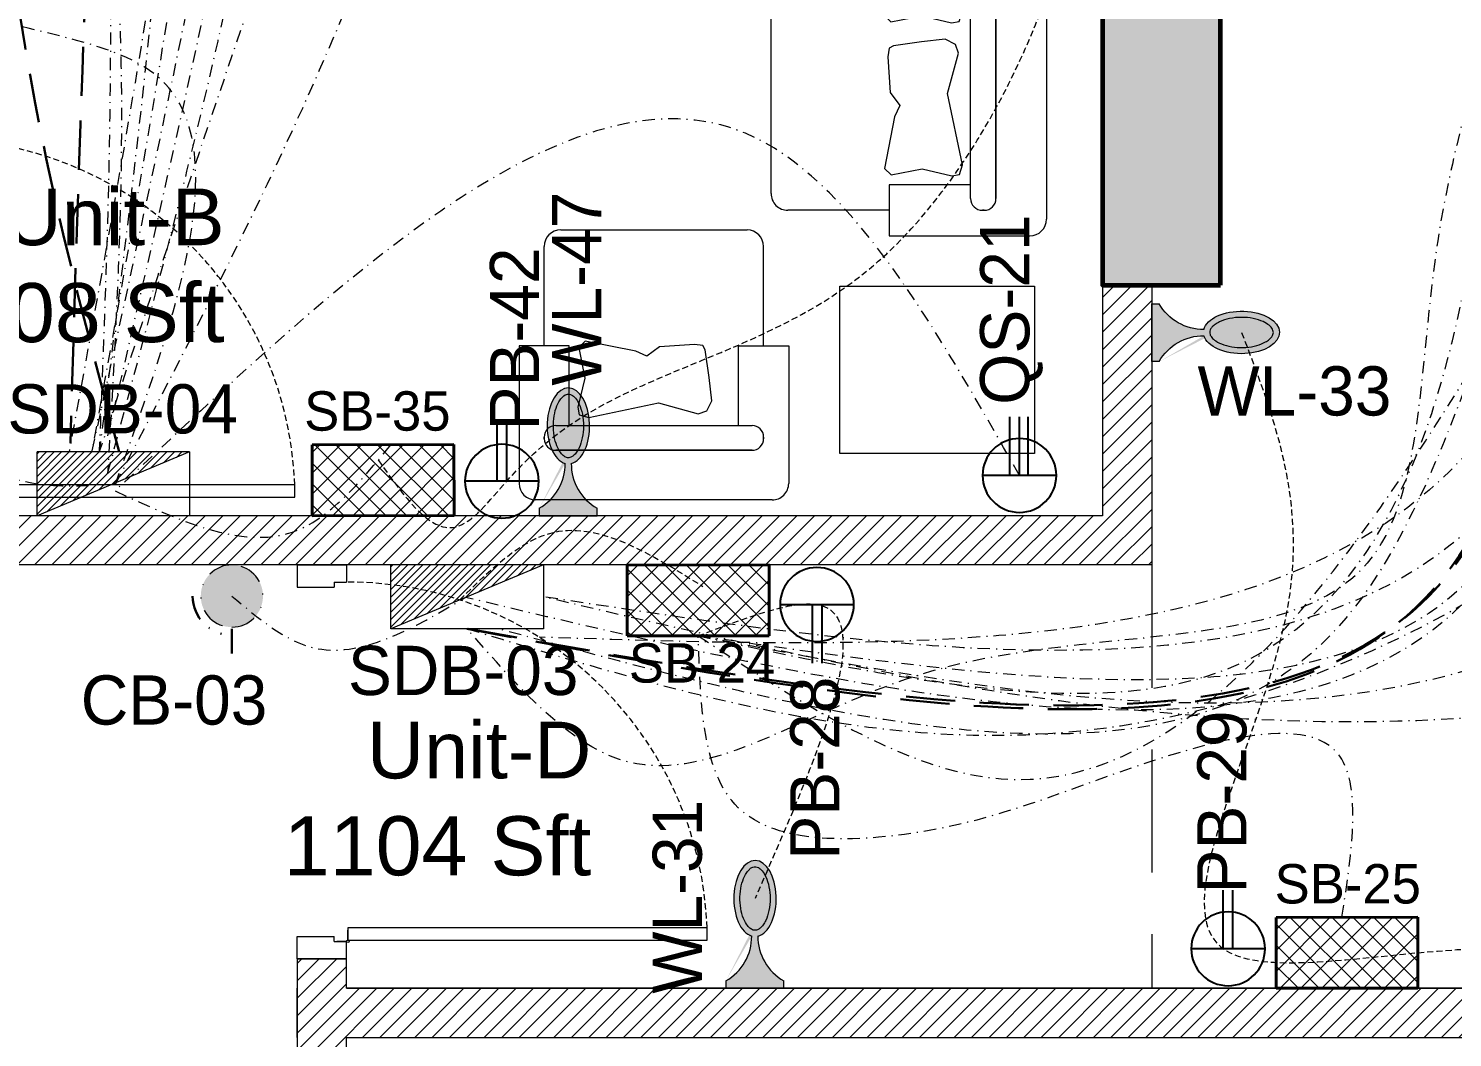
# Model space of a CAD drawing. Header units: inches. Extents: x 109699 to 44449955, y -10987 to 15824140.
# Drawn here: x 196263.5 to 196408.2, y -3763.8 to -3661.4 of the extents above; entities that cross this region are included whole.
import ezdxf

# ---------------------------------------------------------------- set-up
doc = ezdxf.new("R2010")
doc.units = ezdxf.units.IN
doc.header["$LTSCALE"] = 5
doc.header["$MEASUREMENT"] = 0
for name, pattern in [('DASHDOT', [1, 0.5, -0.25, 0, -0.25]), ('DASHED2', [0.375, 0.25, -0.125]), ('DIVIDE', [1.25, 0.5, -0.25, 0, -0.25, 0, -0.25]), ('HIDDEN', [0.375, 0.25, -0.125])]:
    doc.linetypes.add(name, pattern=pattern)
doc.layers.get('0').update_dxf_attribs({"color": 123})
for name, color, linetype, lineweight in [('@NORMAL', 7, 'Continuous', 5), ('AC In', 244, 'DASHED2', 30), ('cloumn', 253, 'Continuous', 60), ('door', 8, 'Continuous', 9), ('E-Con-Point', 5, 'DASHED2', 13), ('E-PB-Socket-5A', 203, 'Continuous', 13), ('E-QS-Socket-15A', 1, 'Continuous', 9), ('E-SB-Switch-Board', 106, 'Continuous', 18), ('E-Sub-Distrubtion board', 3, 'Continuous', 13), ('E-TP', 11, 'DIVIDE', 18), ('E-WL-Wall-Light', 232, 'Continuous', 15), ('fixture', 255, 'Continuous', 0), ('ha', 252, 'Continuous', 5), ('SB', 1, 'DASHDOT', 20), ('STAIR', 8, 'Continuous', 13), ('WALL-1', 8, 'Continuous', 9)]:
    doc.layers.add(name, color=color, linetype=linetype, lineweight=lineweight)
doc.layers.add('FURNITUR', color=7, linetype='Continuous', lineweight=5, true_color=0xe8e8e8)
doc.layers.add('illustr-FURNITURE', color=34, linetype='Continuous')
doc.layers.add('T', color=8, linetype='Continuous')
doc.styles.get("Standard").update_dxf_attribs({"font": 'times.ttf'})
doc.styles.add('TEXT-3', font='arial.ttf')
pattern_1 = [(44.99999999999989, (142732.3835256985, 2531118.532197352), (-0.8838834764831833, 0.8838834764831855), [])]

# ---------------------------------------------------------------- blocks, each defined once
blk = doc.blocks.new('Door-40')
at = {"layer": 'door', "ltscale": 0.5}
for p, q in [((0, 40), (5, 40)), ((0, 40), (0, 37.75)), ((5, 40), (5, 38.24999999999636)), ((0, 37.75), (3.75, 37.75000000000364)), ((3.75, 38.24999999999636), (3.75, 37.75000000000364)), ((3.75, 38.24999999999636), (5, 38.24999999999636)), ((5.135000000002037, 2.913192669428099), (5.145000000004075, 2.913192669428099)), ((5.135000000002037, 1.885000000002037), (5.135000000002037, 2.913192669428099)), ((0, 0), (0, 2.25)), ((0, 2.25), (3.75, 2.249999999996362)), ((3.75, 1.750000000003638), (3.75, 2.249999999996362)), ((3.75, 1.750000000003638), (5, 1.750000000003638)), ((4.010000000002037, 1.760000000002037), (4.010000000002037, 1.75)), ((5.010000000002037, 1.760000000002037), (4.010000000002037, 1.760000000002037)), ((5, 1.750000000003638), (5.010400642058812, 1.750000000007276)), ((5, 0), (5, 1.750000000003638)), ((5.145000000004075, 1.895000000000437), (5.145000000004075, 1.884599357945262)), ((0, 0), (5, 0)), ((0, 0), (5, 0))]:
    blk.add_line(p, q, dxfattribs=at)
blk.add_lwpolyline([(41.625, 3.145000000000437), (5.145000000004075, 3.145000000000437), (5.145000000004075, 1.895000000000437), (41.625, 1.895000000000437)], close=True, dxfattribs=at)
blk.add_circle((5.135000000002037, 1.760000000002037), 0.1249999999999983, dxfattribs=at)
at = {"layer": 'door', "linetype": 'HIDDEN', "ltscale": 0.5}
blk.add_arc((5.156161382139544, 1.755015969829401), 36.49531813451388, 2.182731632980644, 90.24516611661387, dxfattribs=at)
blk = doc.blocks.new('coloumn-01')
at = {"layer": 'ha'}
h = blk.add_hatch(dxfattribs=at)
h.set_pattern_fill('AR-CONC', color=256, scale=0.5)
h.set_pattern_definition([(49.99999999999999, (0, 0), (3.586300913003767, -0.3137606749129755), [0.375, -4.125]), (355, (0, 0), (-0.693756668065, 3.760960668500059), [0.3, -3.3]), (100.45144446, (0.298858405, -0.02614672), (2.89254423363556, 3.447199954843147), [0.3187009599999999, -3.505710559999999]), (46.18420000000001, (0, 1), (5.336206653357862, -0.8275964039653827), [0.5625, -6.1875]), (96.63563549, (0.444683725, 0.931033465), (4.673309728371142, 4.870593003872752), [0.47805171, -5.258568799999999]), (351.1841639899999, (0, 1), (4.673309725273866, 4.870593001349951), [0.45, -4.950000005]), (21, (0.5, 0.75), (2.984535260592308, -2.013094453326694), [0.375, -4.125]), (326.0000000000001, (0.5, 0.75), (1.216576659607909, 3.625750225234265), [0.3, -3.3]), (71.45144474, (0.74871127, 0.58224213), (4.201111883649856, 1.612655764031769), [0.31870095, -3.50571056]), (37.50000000000001, (0, 0), (0.06079927658645334, 1.664469269156557), [0, -3.26, 0, -3.35, 0, -3.3125]), (7.499999999999999, (0, 0), (1.315347687210743, 1.972058559411801), [0, -1.91, 0, -3.185, 0, -1.2625]), (327.5, (-1.115, 0), (2.669112180862045, -0.1127743586718988), [0, -1.25, 0, -3.9, 0, -5.175]), (317.5, (-1.615, 0), (2.915930846711931, 0.5005249116615886), [0, -1.625, 0, -2.59, 0, -3.675])])
h.paths.add_polyline_path([(32128.44739975178, -2546319.049243456), (32092.44739975178, -2546319.049243456), (32092.44739975178, -2546331.049243456), (32128.44739975178, -2546331.049243456)])
h.paths.add_polyline_path([(32128.44739975189, -2546617.132962178), (32098.44739975189, -2546617.132962178), (32098.44739975189, -2546629.132962178), (32128.44739975189, -2546629.132962178)])
h.paths.add_polyline_path([(31978.51966727065, -2546605.132962178), (31966.51966727065, -2546605.132962178), (31966.51966727065, -2546635.132962178), (31978.51966727065, -2546635.132962178)])
h.paths.add_polyline_path([(31821.20333333506, -2546605.132962178), (31809.20333333506, -2546605.132962178), (31809.20333333506, -2546635.132962178), (31821.20333333506, -2546635.132962178)])
h.paths.add_polyline_path([(31689.20328743063, -2546611.133238418), (31677.20328743063, -2546611.133238418), (31677.20328743063, -2546635.133238418), (31689.20328743063, -2546635.133238418)])
h.paths.add_polyline_path([(31417.20347832461, -2546611.132962178), (31405.20347832461, -2546611.132962178), (31405.20347832461, -2546635.132962178), (31417.20347832461, -2546635.132962178)])
h.paths.add_polyline_path([(31435.20347912709, -2546415.348983645), (31405.20347912709, -2546415.348983645), (31405.20347912709, -2546427.348983645), (31435.20347912709, -2546427.348983645)])
h.paths.add_polyline_path([(31633.74647668525, -2546415.348983645), (31603.74647668525, -2546415.348983645), (31603.74647668525, -2546427.348983645), (31633.74647668525, -2546427.348983645)])
h.paths.add_polyline_path([(31821.20245073218, -2546319.049243455), (31809.20245073218, -2546319.049243455), (31809.20245073218, -2546349.049243455), (31821.20245073218, -2546349.049243455)])
h.paths.add_polyline_path([(31996.51966727068, -2546319.049243455), (31966.51966727068, -2546319.049243455), (31966.51966727068, -2546331.049243455), (31996.51966727068, -2546331.049243455)])
h.paths.add_polyline_path([(31581.74648750067, -2546291.049243452), (31541.74648750067, -2546291.049243452), (31541.74648750067, -2546301.049243452), (31581.74648750067, -2546301.049243452)])
h.paths.add_polyline_path([(31485.74647668505, -2546261.049243452), (31475.74647668505, -2546261.049243452), (31475.74647668505, -2546301.049243452), (31485.74647668505, -2546301.049243452)])
h.paths.add_polyline_path([(31581.74648750064, -2546206.049278549), (31521.74648750064, -2546206.049278549), (31521.74648750064, -2546216.049243455), (31581.74648750064, -2546216.049243455)])
h.paths.add_polyline_path([(31435.20347595899, -2546206.049243455), (31405.20347595899, -2546206.049243455), (31405.20347595899, -2546218.049243455), (31435.20347595899, -2546218.049243455)])
h.paths.add_polyline_path([(31435.20347912709, -2546094.049243455), (31405.20347912709, -2546094.049243455), (31405.20347912709, -2546106.049243455), (31435.20347912709, -2546106.049243455)])
h.paths.add_polyline_path([(31583.74647668522, -2546094.049243455), (31547.74647668522, -2546094.049243455), (31547.74647668522, -2546106.049243455), (31583.74647668522, -2546106.049243455)])
h.paths.add_polyline_path([(31775.41359277777, -2546094.049243455), (31763.41359277777, -2546094.049243455), (31763.41359277777, -2546124.049243455), (31775.41359277777, -2546124.049243455)])
h.paths.add_polyline_path([(32059.80123907101, -2546094.049243455), (32047.80123907101, -2546094.049243455), (32047.80123907101, -2546124.049243455), (32059.80123907101, -2546124.049243455)])
h.paths.add_polyline_path([(32058.06771510976, -2545913.633020405), (32028.06771510976, -2545913.633020405), (32028.06771510976, -2545925.633020405), (32058.06771510976, -2545925.633020405)])
h.paths.add_polyline_path([(32048.06771510973, -2545722.712815279), (32036.06771510973, -2545722.712815279), (32036.06771510973, -2545746.712815279), (32048.06771510973, -2545746.712815279)])
h.paths.add_polyline_path([(31799.41359277774, -2545913.633020405), (31763.41359277774, -2545913.633020405), (31763.41359277774, -2545925.633020405), (31799.41359277774, -2545925.633020405)])
h.paths.add_polyline_path([(31591.53986684192, -2545945.049243456), (31561.31223659915, -2545945.049243456), (31561.31223659915, -2545957.049243456), (31591.53986684192, -2545957.049243456)])
h.paths.add_polyline_path([(31435.20347912709, -2545945.049243456), (31405.20347912709, -2545945.049243456), (31405.20347912709, -2545957.049243456), (31435.20347912709, -2545957.049243456)])
h.paths.add_polyline_path([(31429.2035252499, -2545715.383477275), (31405.2035252499, -2545715.383477275), (31405.2035252499, -2545727.383477275), (31429.2035252499, -2545727.383477275)])
h.paths.add_polyline_path([(31605.53986684192, -2545715.383237123), (31581.53986684192, -2545715.383237123), (31581.53986684192, -2545727.383237123), (31605.53986684192, -2545727.383237123)])
h.paths.add_polyline_path([(31775.41359277774, -2545711.610186095), (31763.41359277774, -2545711.610186095), (31763.41359277774, -2545735.610186095), (31775.41359277774, -2545735.610186095)])
at = {"layer": 'cloumn', "elevation": -16.70462349056088}
blk.add_lwpolyline([(31775.41359277777, -2546124.049243455), (31775.41359277777, -2546094.049243455), (31763.41359277777, -2546094.049243455), (31763.41359277777, -2546124.049243455)], close=True, dxfattribs=at)
blk = doc.blocks.new('A$C35210EED')
at = {"layer": 'fixture'}
for p, q in [((4.314276831042662, 27.98778557556034), (23.62888302456122, 27.98778557556034)), ((2.599276831046154, 15.98278557556296), (2.599276831046154, 26.27278557557111)), ((25.34388302455773, 15.91773509132145), (25.34388302455773, 26.27278557556383)), ((6.840850012129522, 16.44838896160036), (6.20301274137455, 15.77329943769837)), ((12.09363157315966, 15.43575467575101), (6.840850012129522, 16.44838896160036)), ((-7.55285145714879e-06, 15.98278557556296), (-7.55285145714879e-06, 1.715009252306118)), ((5.19856121493649, 15.98278557556296), (-7.55285145714879e-06, 15.98278557556296)), ((5.19856121493649, 7.717509252308446), (5.19856121493649, 15.98278557556296)), ((6.20301274137455, 15.77329943769837), (6.80333023575804, 12.6228827574505)), ((13.25674678554788, 14.91068511924641), (12.09363157315966, 15.43575467575101)), ((14.56994217580359, 15.88581457793589), (13.25674678554788, 14.91068511924641)), ((18.19937224328169, 16.11623388810949), (14.56994217580359, 15.88581457793589)), ((19.06232924466167, 16.00371940663717), (18.19937224328169, 16.11623388810949)), ((19.28744790291967, 15.5536595044523), (19.06232924466167, 16.00371940663717)), ((19.71016333533771, 12.69789241177023), (19.28744790291967, 15.5536595044523)), ((22.74459864067467, 7.717509252308446), (22.74459864067467, 15.98278557556296)), ((22.74459864067467, 15.98278557556296), (27.94316740846261, 15.98278557556296)), ((27.94316740846261, 15.98278557556296), (27.94316740846261, 1.715009252306118)), ((6.80333023575804, 12.6228827574505), (6.090453412245552, 9.62248604460001)), ((19.98190236395749, 10.28847900758956), (19.71016333533771, 12.69789241177023)), ((6.090453412245552, 9.62248604460001), (6.240532517746033, 8.834881380460502)), ((7.216048848255014, 8.534842104438212), (14.45738284667459, 10.07254528801968)), ((14.45738284667459, 10.07254528801968), (18.55614764457277, 8.93830061855806)), ((18.55614764457277, 8.93830061855806), (19.45662442232424, 9.238340553345552)), ((19.45662442232424, 9.238340553345552), (19.98190236395749, 10.28847900758956)), ((3.799776831037889, 7.717509252308446), (24.14338302455144, 7.717509252293894)), ((6.240532517746033, 8.834881380460502), (7.216048848255014, 8.534842104438212)), ((2.599276831038878, 6.345509252312695), (2.599276831038878, 6.517009252316711)), ((2.599276831038878, 6.517009252316711), (2.599276831038878, 6.345509252319971)), ((25.34388302455045, 6.517009252287608), (25.34388302455045, 6.345509252290867)), ((25.34388302455045, 6.345509252356351), (25.34388302455045, 6.517009252353091)), ((25.34388302457228, 6.345509252312695), (25.34388302457228, 6.517009252316711)), ((25.34388302457228, 6.517009252316711), (25.34388302457228, 6.345509252319971)), ((3.799776831037889, 5.145009252313685), (24.14338302457327, 5.145009252291857)), ((24.14338302455144, 5.145009252291857), (3.799776831037889, 5.145009252313685)), ((26.22816740846611, 9.252305972040631e-06), (1.71499244714505, 9.252309610019438e-06))]:
    blk.add_line(p, q, dxfattribs=at)
for centre, radius, start, end in [((4.314276831049938, 26.27278557557111), 1.715, 90, 180), ((23.62888302456122, 26.27278557556383), 1.715, 0, 90), ((3.799776831037889, 6.517009252316711), 1.200499999999465, 90, 180), ((24.14338302455144, 6.517009252287608), 1.20049999999901, 0, 90), ((24.14338302457327, 6.517009252316711), 1.200499999999465, 0, 90), ((3.799776831037889, 6.345509252312695), 1.20049999999992, 180, 270), ((24.14338302455144, 6.345509252290867), 1.200499999999465, 270, 0), ((24.14338302457327, 6.345509252312695), 1.20049999999992, 270, 0), ((1.71499244714505, 1.715009252306118), 1.715, 180, 270), ((26.22816740846611, 1.715009252306118), 1.715, 270, 0)]:
    blk.add_arc(centre, radius, start, end, dxfattribs=at)
blk = doc.blocks.new('A$C677D3EAC')
at = {"layer": 'FURNITUR'}
for p, q in [((12.00479866045498, 51.95316647657546), (26.27257498371182, 51.95316647657546)), ((12.00479866045498, 46.7545977087857), (12.00479866045498, 51.95316647657546)), ((1.714798660454107, 49.35388209268422), (12.00479866045498, 49.35388209268422)), ((27.98757498370105, 50.23816647657532), (27.98757498370833, 1.714991515273141)), ((-0.0002013395424000919, 47.63888209268407), (-0.0002013395424000919, 27.05888209268414)), ((22.84257498371153, 46.7545977087857), (12.00479866045498, 46.7545977087857)), ((21.47057498371578, 46.7545977087857), (21.64207498370524, 46.7545977087857)), ((22.84257498370425, 3.799775899162796), (22.84257498370425, 46.7545977087857)), ((20.27007498366584, 26.54438209267664), (20.27007498370949, 45.55409770878578)), ((22.84257498371153, 45.55409770878578), (22.8425749836606, 26.54438209267664)), ((11.49008981315274, 43.32827631189775), (12.16517933704745, 43.96611358265636)), ((12.16517933704745, 43.96611358265636), (15.31559601729532, 43.36579608827378)), ((15.31559601729532, 43.36579608827378), (18.31599273014581, 44.07867291178536)), ((18.31599273014581, 44.07867291178536), (19.10359739428532, 43.92859380628033)), ((19.10359739428532, 43.92859380628033), (19.40363667030761, 42.95307747577226)), ((12.5027240989948, 38.07549475087126), (11.49008981315274, 43.32827631189775)), ((19.40363667030761, 42.95307747577226), (17.86593348672614, 35.7117434773545)), ((13.02779365549941, 36.91237953848213), (12.5027240989948, 38.07549475087126)), ((12.05266419680993, 35.5991841482255), (13.02779365549941, 36.91237953848213)), ((11.33031025100354, 34.46060119444883), (11.61261941229895, 35.30786455647831)), ((11.61261941229895, 35.30786455647831), (12.66275786653569, 35.83314249810883)), ((12.00544753944268, 35.43314440848462), (12.05266419680993, 35.5991841482255)), ((15.24777488336258, 35.24313066369177), (12.66275786653569, 35.83314249810883)), ((17.65718828754325, 35.51486969230791), (15.24777488336258, 35.24313066369177)), ((18.70732674178726, 34.98959175067739), (17.65718828754325, 35.51486969230791)), ((17.86593348672614, 35.7117434773545), (17.97569034616026, 35.37952664570821)), ((19.00736667657475, 34.08911497292229), (18.70732674178726, 34.98959175067739)), ((10.63983892452234, 33.38899892960671), (10.03458546302863, 31.55699145095787)), ((10.63983892452234, 33.38899892960671), (11.33031025100354, 34.46060119444883)), ((11.33031025100354, 34.46060119444883), (12.05985271719692, 30.10290950415674)), ((17.87312200711312, 29.99035017502774), (19.00736667657475, 34.08911497292229)), ((18.72337355450145, 33.1164066199799), (19.32862701599515, 31.28439914133105)), ((10.03458546302863, 31.55699145095787), (10.3346253978234, 30.65651467320276)), ((10.3346253978234, 30.65651467320276), (11.38476385206013, 30.13123673157224)), ((19.02858708120039, 30.38392236357595), (17.97844862696365, 29.85864442194543)), ((19.32862701599515, 31.28439914133105), (19.02858708120039, 30.38392236357595)), ((12.04650223874341, 30.18265437400623), (11.38476385206013, 30.13123673157224)), ((12.05985271719692, 30.10290950415674), (13.0349821758864, 28.78971411390012)), ((19.4108251906946, 22.74901617660998), (17.87312200711312, 29.99035017502774)), ((17.97844862696365, 29.85864442194543), (17.89591218490386, 29.87674181101283)), ((12.50991261938179, 27.62659890151099), (11.49727833353245, 22.3738173404854)), ((13.0349821758864, 28.78971411390012), (12.50991261938179, 27.62659890151099)), ((12.06984914469649, 25.34388209268036), (1.714798660454107, 25.34388209268491)), ((21.47057498365757, 25.34388209267672), (18.85980329597078, 25.34388209267763)), ((21.47057498373033, 25.34388209267672), (21.64207498372707, 25.34388209267672)), ((21.64207498366159, 25.34388209267672), (21.47057498366485, 25.34388209267672)), ((-0.0002013395424000919, 4.314275899168024), (-0.0002013395424000919, 23.62888209268476)), ((20.27007498370949, 3.79977589916416), (20.27007498372404, 24.1433820926768)), ((22.84257498372608, 24.1433820926768), (22.84257498370425, 3.79977589916416)), ((11.49727833353245, 22.3738173404854), (12.17236785743444, 21.73598006972588)), ((12.17236785743444, 21.73598006972588), (15.32278453768231, 22.33629756410846)), ((15.32278453768231, 22.33629756410846), (18.3231812505328, 21.62342074059688)), ((18.3231812505328, 21.62342074059688), (19.11078591466503, 21.77349984610191)), ((19.11078591466503, 21.77349984610191), (19.4108251906946, 22.74901617660998)), ((11.98386482938076, 19.06232831278612), (11.87135034790845, 18.19937131140705)), ((12.43392473156564, 19.28744697104412), (11.98386482938076, 19.06232831278612)), ((15.28969182424771, 19.71016240346398), (12.43392473156564, 19.28744697104412)), ((17.69910522842838, 19.98190143208012), (15.28969182424771, 19.71016240346398)), ((18.74924368267239, 19.4566234904496), (17.69910522842838, 19.98190143208012)), ((19.04928361745988, 18.5561467126945), (18.74924368267239, 19.4566234904496)), ((11.87135034790845, 18.19937131140705), (12.10176965808205, 14.56994124392895)), ((17.91503894799826, 14.45738191479995), (19.04928361745988, 18.5561467126945)), ((12.10176965808205, 14.56994124392895), (13.07689911677153, 13.25674585367233)), ((13.07689911677153, 13.25674585367233), (12.55182956026692, 12.0936306412832)), ((19.45274213157973, 7.216047916382195), (17.91503894799826, 14.45738191479995)), ((12.55182956026692, 12.0936306412832), (11.53919527441758, 6.840849080256703)), ((11.53919527441758, 6.840849080256703), (12.21428479831957, 6.203011809498093)), ((12.21428479831957, 6.203011809498093), (15.36470147856744, 6.803329303880673)), ((15.36470147856744, 6.803329303880673), (18.36509819141793, 6.090452480368185)), ((18.36509819141793, 6.090452480368185), (19.15270285555744, 6.240531585874123)), ((19.15270285555744, 6.240531585874123), (19.45274213157973, 7.216047916382195)), ((20.27007498370949, 5.198560283064126), (12.00479866045498, 5.198560283062761)), ((12.00479866045498, 5.198560283062761), (12.00479866045498, -8.484727004542947e-06)), ((12.00479866045498, 2.599275899167878), (1.714798660446831, 2.599275899171516)), ((21.64207498370524, 2.59927589916424), (21.47057498370123, 2.59927589916424)), ((21.47057498370123, 2.59927589916424), (21.64207498369797, 2.59927589916424)), ((12.00479866045498, -8.484727004542947e-06), (26.27257498371182, -8.484727004542947e-06))]:
    blk.add_line(p, q, dxfattribs=at)
for centre, radius, start, end in [((26.27257498370454, 50.23816647657532), 1.715, 0, 90), ((1.714798660454107, 47.63888209268407), 1.715, 90, 180), ((21.47057498371578, 45.55409770878532), 1.200500000000829, 90, 179.9999999999739), ((21.64207498371252, 45.55409770878578), 1.20049999999992, 0, 90), ((1.714798660454107, 27.05888209268414), 1.715, 180, 270), ((21.47057498366485, 26.5443820926771), 1.200500000000375, 180.0000000000261, 270), ((21.64207498366159, 26.54438209267664), 1.20049999999901, 270, 0), ((1.714798660454107, 23.62888209268476), 1.715, 90, 180), ((21.47057498373033, 24.14338209267726), 1.20049999999901, 90, 180.0000000000261), ((21.64207498372707, 24.14338209267726), 1.200499999999465, 359.999999999974, 90), ((1.714798660446831, 4.314275899171662), 1.715, 180, 270), ((21.47057498370123, 3.799775899163706), 1.200499999999465, 179.9999999999739, 270), ((21.64207498370524, 3.79977589916416), 1.20049999999992, 270, 0), ((26.27257498371182, 1.714991515273141), 1.715, 270, 0)]:
    blk.add_arc(centre, radius, start, end, dxfattribs=at)
blk = doc.blocks.new('A$C4DCB0E22')
h = blk.add_hatch()
h.set_pattern_fill('ANSI37', color=256, scale=15, angle=90.05046403147966, style=0)
h.set_pattern_definition([(135.0504640314797, (0, 0), (-1.324656962164393, -1.326992438783809), []), (225.0504640314796, (0, 0), (1.326992438783809, -1.324656962164393), [])])
h.paths.add_polyline_path([(0.0158499618895469, -4.176303718850249e-06), (-3.779117417224143e-06, 17.9999888419976), (8.999992730033242, 18.00791571250107), (9.015846471040199, 0.007922694199763214)])
at = {"lineweight": 40}
for p, q in [((-3.779117417224143e-06, 17.9999888419976), (8.999992730033242, 18.00791571250107)), ((0.0158499618895469, -4.176303718850249e-06), (-3.779117417224143e-06, 17.9999888419976)), ((9.015846471040199, 0.007922694199763214), (8.999992730033242, 18.00791571250107)), ((0.0158499618895469, -4.176303718850249e-06), (9.015846471040199, 0.007922694199763214))]:
    blk.add_line(p, q, dxfattribs=at)
blk = doc.blocks.new('A$C0EEE0DA8')
at = {"lineweight": 25}
for p, q in [((9.859886922386067, 11.01563311866266), (9.859886922386067, 3.514223118661903)), ((9.859886922386067, 7.754928118662065), (15.8195753665932, 7.754928118662065)), ((9.859886922386067, 6.774928118662501), (15.8195753665932, 6.774928118662501))]:
    blk.add_line(p, q, dxfattribs=at)
blk.add_circle((9.85988692238243, 7.264928118662283), 3.750704999999999, dxfattribs=at)
blk = doc.blocks.new('*X78')
at = {"color": 0}
for p, q in [((10776.06165899117, 16968.54929523236), (10790.67375511737, 16983.16139135856)), ((10770.75835813227, 16968.54929523236), (10782.22349351904, 16980.01443061913)), ((10772.52612508523, 16968.54929523236), (10785.26253456552, 16981.28570471264)), ((10774.2938920382, 16968.54929523236), (10788.301575612, 16982.55697880615)), ((10777.82942594413, 16968.54929523236), (10790.67375511737, 16981.39362440559)), ((10779.5971928971, 16968.54929523236), (10790.67375511737, 16979.62585745263)), ((10767.22282422634, 16968.54929523236), (10776.14541142608, 16977.4718824321)), ((10768.9905911793, 16968.54929523236), (10779.18445247256, 16978.74315652561)), ((10781.36495985007, 16968.54929523236), (10790.67375511737, 16977.85809049966)), ((10761.91952336744, 16968.54929523236), (10767.02828828663, 16973.65806015156)), ((10763.6872903204, 16968.54929523236), (10770.06732933311, 16974.92933424507)), ((10765.45505727337, 16968.54929523236), (10773.1063703796, 16976.20060833858)), ((10783.13272680303, 16968.54929523236), (10790.67375511737, 16976.09032354669)), ((10784.900493756, 16968.54929523236), (10790.67375511737, 16974.32255659372)), ((10756.61622250854, 16968.54929523236), (10757.91116514719, 16969.84423787101)), ((10758.3839894615, 16968.54929523236), (10760.95020619367, 16971.11551196453)), ((10760.15175641447, 16968.54929523236), (10763.98924724015, 16972.38678605804)), ((10786.66826070897, 16968.54929523236), (10790.67375511737, 16972.55478964076)), ((10788.43602766193, 16968.54929523236), (10790.67375511737, 16970.78702268779)), ((10754.84845555557, 16968.54929523236), (10754.87212410071, 16968.5729637775)), ((10790.2037946149, 16968.54929523236), (10790.67375511737, 16969.01925573483))]:
    blk.add_line(p, q, dxfattribs=at)
blk = doc.blocks.new('SDB')
for p, q in [((-1.818989403545856e-12, -7.500000000003638), (17.92910589847634, 0)), ((-1.818989403545856e-12, -7.500000000003638), (0, 0)), ((0, 0), (17.92910589847634, 0)), ((17.92910589847634, 0), (17.92910589847634, -7.500000000003638)), ((-1.818989403545856e-12, -7.500000000003638), (17.92910589847634, -7.500000000003638))]:
    blk.add_line(p, q)
at = {"xscale": 0.5, "yscale": 0.5, "zscale": 0.5}
blk.add_blockref('*X78', (-5377.407771660207, -8491.774647616183), dxfattribs=at)
blk = doc.blocks.new('E-W-LIGHT')
at = {"linetype": 'ByBlock', "ltscale": 0.5}
h = blk.add_hatch(color=256, dxfattribs=at)
h.dxf.hatch_style = 1
h.set_gradient(color1=(255, 255, 255), color2=(255, 255, 0), name='CYLINDER')
edge = h.paths.add_edge_path()
edge.add_spline(control_points=[(-96.71110423948552, 1.235367220396483), (-96.8976251288622, 1.235367220396483), (-97.08530367817384, 1.204590695443009), (-97.49532330615068, 1.060408411101338), (-97.71769888777162, 0.9452617532663472), (-98.18859363857634, 0.6007580769133996), (-98.4360601757027, 0.3712016227401077), (-98.9274233233457, -0.2076466389563343), (-99.17095937526851, -0.5565722783421756), (-99.79256403547286, -1.649000525487912), (-100.1403411294208, -2.496475964584042), (-100.6655547252501, -4.389078901701514), (-100.8435119435345, -5.433326140728264), (-100.996858843053, -7.577941591604359), (-100.9723680002039, -8.677864733885961), (-100.7253955626443, -10.7881619923927), (-100.5027117058065, -11.79805679996582), (-99.90205506231798, -13.59089832466863), (-99.52349327352754, -14.37265162368595), (-98.79708591162027, -15.46144462183512), (-98.46289770719719, -15.83531695936959), (-97.82402795464219, -16.37320808014224), (-97.52292902289115, -16.53708124557815), (-97.0332651008719, -16.69867335386745), (-96.83300356165012, -16.72444707740215), (-96.42760539585558, -16.70413243760904), (-96.21918910161975, -16.65733367471884), (-95.75858057275782, -16.45705756399432), (-95.50712660475898, -16.30138572900886), (-94.98330090317799, -15.85001415615693), (-94.71221849052682, -15.55449414506236), (-94.18744122004225, -14.82684639582039), (-93.93399672563008, -14.39521060388152), (-93.32240182252819, -13.09860869282319), (-93.0057716383552, -12.13470487732181), (-92.57508722519842, -10.03980369670334), (-92.46055768618565, -8.90959698224412), (-92.45565766659526, -6.646794607945969), (-92.56528275998282, -5.514732191470296), (-92.98715107886524, -3.412587944823316), (-93.29985699109132, -2.443281268231641), (-93.99092435031811, -0.9549615958549695), (-94.34810290115182, -0.3877643056552464), (-95.07582621573985, 0.4836147841888085), (-95.44374809115733, 0.7854262440646148), (-96.01798165069457, 1.105607693885873), (-96.24029005175481, 1.180327462172805), (-96.53763867025813, 1.228459302029147), (-96.62438560181026, 1.235367220396483), (-96.71110423948552, 1.235367220396483)], knot_values=[0, 0, 0, 0, 0.194197829587449, 0.194197829587449, 0.388395659174898, 0.388395659174898, 0.582593488762347, 0.582593488762347, 0.776791318349796, 0.776791318349796, 1.110216687407361, 1.110216687407361, 1.443642056464925, 1.443642056464925, 1.77706742552249, 1.77706742552249, 2.110492794580054, 2.110492794580054, 2.443918163637619, 2.443918163637619, 2.701496175378678, 2.701496175378678, 2.959074187119738, 2.959074187119738, 3.169612053741, 3.169612053741, 3.380149920362263, 3.380149920362263, 3.590687786983526, 3.590687786983526, 3.801225653604789, 3.801225653604789, 4.011763520226051, 4.011763520226051, 4.360140390670959, 4.360140390670959, 4.708517261115867, 4.708517261115867, 5.056894131560775, 5.056894131560775, 5.405271002005684, 5.405271002005684, 5.69307956715584, 5.69307956715584, 5.980888132305996, 5.980888132305996, 6.192897451070847, 6.192897451070847, 6.283185307179586, 6.283185307179586, 6.283185307179586, 6.283185307179586], degree=3, periodic=0)
at = {"layer": 'E-WL-Wall-Light', "linetype": 'ByBlock', "ltscale": 0.5}
h = blk.add_hatch(color=256, dxfattribs=at)
h.dxf.hatch_style = 1
edge = h.paths.add_edge_path()
edge.add_ellipse((-96.71110423948552, -7.740473765769313), major_axis=(0, 10.71660606041263), ratio=0.559300439547623, start_angle=187.7376784571124, end_angle=531.0374031504149)
edge.add_arc((-112.001170541625, -18.46997501720373), 14.35701343791298, -60.53601194170483, 0.5736542653427819, ccw=False)
edge.add_line((-104.9392941575301, -30.97012448799713), (-104.939294157532, -33.06572841662167))
edge.add_line((-104.939294157532, -33.06572841662167), (-88.60969415754215, -33.06572841666017))
edge.add_line((-88.60969415754215, -33.06572841666017), (-88.60969415754002, -30.97012448799946))
edge.add_arc((-81.54781777344922, -18.46997501720374), 14.35701343791298, 179.559619270027, 240.5360119417236, ccw=False)
edge = h.paths.add_edge_path(flags=16)
edge.add_spline(control_points=[(-96.71110423948552, 1.235367220396483), (-96.8976251288622, 1.235367220396483), (-97.08530367817384, 1.204590695443009), (-97.49532330615068, 1.060408411101338), (-97.71769888777162, 0.9452617532663472), (-98.18859363857634, 0.6007580769133996), (-98.4360601757027, 0.3712016227401077), (-98.9274233233457, -0.2076466389563343), (-99.17095937526851, -0.5565722783421756), (-99.79256403547286, -1.649000525487912), (-100.1403411294208, -2.496475964584042), (-100.6655547252501, -4.389078901701514), (-100.8435119435345, -5.433326140728264), (-100.996858843053, -7.577941591604359), (-100.9723680002039, -8.677864733885961), (-100.7253955626443, -10.7881619923927), (-100.5027117058065, -11.79805679996582), (-99.90205506231798, -13.59089832466863), (-99.52349327352754, -14.37265162368595), (-98.79708591162027, -15.46144462183512), (-98.46289770719719, -15.83531695936959), (-97.82402795464219, -16.37320808014224), (-97.52292902289115, -16.53708124557815), (-97.0332651008719, -16.69867335386745), (-96.83300356165012, -16.72444707740215), (-96.42760539585558, -16.70413243760904), (-96.21918910161975, -16.65733367471884), (-95.75858057275782, -16.45705756399432), (-95.50712660475898, -16.30138572900886), (-94.98330090317799, -15.85001415615693), (-94.71221849052682, -15.55449414506236), (-94.18744122004225, -14.82684639582039), (-93.93399672563008, -14.39521060388152), (-93.32240182252819, -13.09860869282319), (-93.0057716383552, -12.13470487732181), (-92.57508722519842, -10.03980369670334), (-92.46055768618565, -8.90959698224412), (-92.45565766659526, -6.646794607945969), (-92.56528275998282, -5.514732191470296), (-92.98715107886524, -3.412587944823316), (-93.29985699109132, -2.443281268231641), (-93.99092435031811, -0.9549615958549695), (-94.34810290115182, -0.3877643056552464), (-95.07582621573985, 0.4836147841888085), (-95.44374809115733, 0.7854262440646148), (-96.01798165069457, 1.105607693885873), (-96.24029005175481, 1.180327462172805), (-96.53763867025813, 1.228459302029147), (-96.62438560181026, 1.235367220396483), (-96.71110423948552, 1.235367220396483)], knot_values=[0, 0, 0, 0, 0.194197829587449, 0.194197829587449, 0.388395659174898, 0.388395659174898, 0.582593488762347, 0.582593488762347, 0.776791318349796, 0.776791318349796, 1.110216687407361, 1.110216687407361, 1.443642056464925, 1.443642056464925, 1.77706742552249, 1.77706742552249, 2.110492794580054, 2.110492794580054, 2.443918163637619, 2.443918163637619, 2.701496175378678, 2.701496175378678, 2.959074187119738, 2.959074187119738, 3.169612053741, 3.169612053741, 3.380149920362263, 3.380149920362263, 3.590687786983526, 3.590687786983526, 3.801225653604789, 3.801225653604789, 4.011763520226051, 4.011763520226051, 4.360140390670959, 4.360140390670959, 4.708517261115867, 4.708517261115867, 5.056894131560775, 5.056894131560775, 5.405271002005684, 5.405271002005684, 5.69307956715584, 5.69307956715584, 5.980888132305996, 5.980888132305996, 6.192897451070847, 6.192897451070847, 6.283185307179586, 6.283185307179586, 6.283185307179586, 6.283185307179586], degree=3, periodic=0)
for p, q in [((-104.9392941575301, -30.97012448799713), (-104.939294157532, -33.06572841662167)), ((-88.60969415754215, -33.06572841666017), (-88.60969415754002, -30.97012448803655)), ((-104.939294157532, -33.06572841662167), (-88.60969415754215, -33.06572841666017))]:
    blk.add_line(p, q)
at = {"linetype": 'ByBlock', "ltscale": 0.5}
for centre, start, end in [((-112.001170541625, -18.46997501720374), 299.4639880582952, 0.5736542653427851), ((-81.54781777344922, -18.46997501720374), 179.4263457346572, 240.5360119417045)]:
    blk.add_arc(centre, 14.35701343791298, start, end, dxfattribs=at)
blk.add_ellipse((-96.71110423948552, -7.740473765769313), major_axis=(0, 10.71660606041263), ratio=0.559300439547623, start_param=3.276640619127039, end_param=9.268351136215248, dxfattribs=at)
blk.add_open_spline([(-96.71110423948552, 1.235367220396483), (-96.8976251288622, 1.235367220396483), (-97.08530367817384, 1.204590695443009), (-97.49532330615068, 1.060408411101338), (-97.71769888777162, 0.9452617532663472), (-98.18859363857634, 0.6007580769133996), (-98.4360601757027, 0.3712016227401077), (-98.9274233233457, -0.2076466389563343), (-99.17095937526851, -0.5565722783421756), (-99.79256403547286, -1.649000525487912), (-100.1403411294208, -2.496475964584042), (-100.6655547252501, -4.389078901701514), (-100.8435119435345, -5.433326140728264), (-100.996858843053, -7.577941591604359), (-100.9723680002039, -8.677864733885961), (-100.7253955626443, -10.7881619923927), (-100.5027117058065, -11.79805679996582), (-99.90205506231798, -13.59089832466863), (-99.52349327352754, -14.37265162368595), (-98.79708591162027, -15.46144462183512), (-98.46289770719719, -15.83531695936959), (-97.82402795464219, -16.37320808014224), (-97.52292902289115, -16.53708124557815), (-97.0332651008719, -16.69867335386745), (-96.83300356165012, -16.72444707740215), (-96.42760539585558, -16.70413243760904), (-96.21918910161975, -16.65733367471884), (-95.75858057275782, -16.45705756399432), (-95.50712660475898, -16.30138572900886), (-94.98330090317799, -15.85001415615693), (-94.71221849052682, -15.55449414506236), (-94.18744122004225, -14.82684639582039), (-93.93399672563008, -14.39521060388152), (-93.32240182252819, -13.09860869282319), (-93.0057716383552, -12.13470487732181), (-92.57508722519842, -10.03980369670334), (-92.46055768618565, -8.90959698224412), (-92.45565766659526, -6.646794607945969), (-92.56528275998282, -5.514732191470296), (-92.98715107886524, -3.412587944823316), (-93.29985699109132, -2.443281268231641), (-93.99092435031811, -0.9549615958549695), (-94.34810290115182, -0.3877643056552464), (-95.07582621573985, 0.4836147841888085), (-95.44374809115733, 0.7854262440646148), (-96.01798165069457, 1.105607693885873), (-96.24029005175481, 1.180327462172805), (-96.53763867025813, 1.228459302029147), (-96.62438560181026, 1.235367220396483), (-96.71110423948552, 1.235367220396483)], degree=3, knots=[0, 0, 0, 0, 0.194197829587449, 0.194197829587449, 0.388395659174898, 0.388395659174898, 0.582593488762347, 0.582593488762347, 0.776791318349796, 0.776791318349796, 1.110216687407361, 1.110216687407361, 1.443642056464925, 1.443642056464925, 1.77706742552249, 1.77706742552249, 2.110492794580054, 2.110492794580054, 2.443918163637619, 2.443918163637619, 2.701496175378678, 2.701496175378678, 2.959074187119738, 2.959074187119738, 3.169612053741, 3.169612053741, 3.380149920362263, 3.380149920362263, 3.590687786983526, 3.590687786983526, 3.801225653604789, 3.801225653604789, 4.011763520226051, 4.011763520226051, 4.360140390670959, 4.360140390670959, 4.708517261115867, 4.708517261115867, 5.056894131560775, 5.056894131560775, 5.405271002005684, 5.405271002005684, 5.69307956715584, 5.69307956715584, 5.980888132305996, 5.980888132305996, 6.192897451070847, 6.192897451070847, 6.283185307179586, 6.283185307179586, 6.283185307179586, 6.283185307179586], dxfattribs=at)
blk = doc.blocks.new('A$C153D03E5')
h = blk.add_hatch(color=256)
h.dxf.hatch_style = 1
h.paths.add_polyline_path([(7.480940248729894, 10.19624448716058, 1), (13.79817868099053, 10.19624448716058, 1)])
at = {"lineweight": 30}
blk.add_line((7.314697132096626, 10.19624448716058), (4.654807265877025, 10.19624448716058), dxfattribs=at)
blk.add_arc((10.63955946486385, 10.19624448716058), 3.989834799322901, 90, 180, dxfattribs=at)
for start, end in [(0, 180), (180, 0)]:
    blk.add_arc((10.63955946486021, 10.19624448716058), 3.158619216130319, start, end)
blk = doc.blocks.new('A$C7D2A24B3')
at = {"lineweight": 25}
for p, q in [((9.859886922386067, 11.01563311865903), (9.859886922386067, 3.514223118658265)), ((9.859886922386067, 8.143706464579736), (15.8195753665932, 8.143706464579736)), ((9.859886922386067, 7.268951136147734), (15.8195753665932, 7.268951136147734)), ((9.859886922386067, 6.288951136148171), (15.8195753665932, 6.288951136148171))]:
    blk.add_line(p, q, dxfattribs=at)
blk.add_circle((9.85988692238243, 7.264928118658645), 3.750704999999999, dxfattribs=at)

msp = doc.modelspace()

# ---------------------------------------------------------------- hatches: boundary and pattern name
at = {"layer": 'ha'}
h = msp.add_hatch(dxfattribs=at)
h.set_pattern_fill('ANSI31', scale=10, angle=-7.63333123551244e-14, style=0)
h.set_pattern_definition(pattern_1)
h.paths.add_polyline_path([(196721.1912594374, -3758.839964344659), (196669.0183648828, -3758.839964344659), (196669.0183648828, -3744.923741294564), (196664.0183648828, -3744.923741294564), (196664.0183648828, -3758.839964344659), (196532.0191680452, -3758.839964344659), (196532.0191680452, -3675.007518244003), (196527.0191680452, -3675.007518244003), (196527.0191680452, -3758.839964344659), (196295.8473409007, -3758.839964345125), (196295.8473409007, -3755.847763503929), (196290.8470773022, -3755.847763503929), (196290.8467237212, -3771.84035897118), (196295.8466929922, -3771.84035897118), (196295.8466929922, -3763.839732098886), (196544.6804083691, -3763.839732098886), (196544.6804083691, -3841.423217861475), (196549.67976046, -3841.423259611734), (196549.6804083691, -3763.839964345125), (196681.1912594375, -3763.839964344659), (196681.1912594375, -3773.522328721387), (196681.1912594375, -3775.131852819612), (196686.1912594375, -3775.131852819612), (196686.1914085268, -3768.839733289349), (196721.1912594374, -3768.840195399969)])
h = msp.add_hatch(dxfattribs=at)
h.set_pattern_fill('ANSI31', scale=10, angle=-7.63333123551244e-14, style=0)
h.set_pattern_definition(pattern_1)
h.paths.add_polyline_path([(196377.6306810348, -3687.423741294098), (196372.6307186213, -3687.423343125292), (196372.6288538542, -3710.839964344659), (196248.963605688, -3710.82009949305), (196248.9627267737, -3715.839964344659), (196377.630681035, -3715.839260556297)])

# ---------------------------------------------------------------- linework, layer by layer
at = {"layer": '@NORMAL'}
for p, q in [((196290.8465377384, -3763.839732098886, 0.8123999098911128), (196290.8473409007, -3758.839732098886, 0.7216398030736926)), ((196295.8473409007, -3758.839732098886, 0.6216398030736912), (196295.8466929922, -3758.839732098886, 0.6216398030736912)), ((196295.8473409007, -3758.839964344659, 0.8603813970198573), (196527.0191680452, -3758.839964344659, 0.8603813970198573)), ((196290.8465377384, -3763.839732098886, 0.7202248442806152), (196290.8466929922, -3763.839732098886, 0.7202248442806152)), ((196295.8466929922, -3763.839732098886, 0.7202248442806152), (196295.8465377384, -3763.839732098886, 0.7202248442806152))]:
    msp.add_line(p, q, dxfattribs=at)
at = {"layer": 'AC In', "ltscale": 4}
for points in [[(196082.6221734808, -3284.291563189724, 0.1632158499592506), (196091.8613129776, -3287.238904500024, 0.5995353207297001), (196168.3613129775, -3323.000031214906), (196172.8613129775, -3396.500031214906), (196196.3613129775, -3457.500031214906), (196281.3613129775, -3459.000031214906), (196282.8613129775, -3511.000031214906), (196267.8001453565, -3703.472970319033, 0.661896474038659)], [(196402.01953125, -3320.325812981479, 0.2914917373062913), (196394.9765625, -3316.875, 0.2914917373062913), (196386.36328125, -3342.4765625), (196406.88671875, -3422.91015625), (196417.33203125, -3608.0703125), (196402.4573001974, -3721.899687164535, 0.02149834795460137), (196308.1016223315, -3722.321839887185, 0.719608654580174)], [(196649.4161035242, -3412.666188750646, 0.263215849960531), (196648.765767596, -3403.198516255516, 0.3650851247148239), (196644.3828125, -3403.19921875, 0.0857903163960998), (196555.6989236982, -3429.703235172976), (196541.4640577714, -3493.078742771762), (196430.8844353982, -3610.641529816279), (196405.8084689573, -3718.97546096455), (196308.1016223315, -3722.321839887185, 0.719608654580174)], [(196058.8533602939, -3612.282789076627, 0.5399202145239472), (196043.953125, -3599.21875, 0.5399202145239472), (196046.3496509563, -3564.61328125, -0.7216255120085224), (196059.4719362327, -3556.519579008675, 0.3363313430883146), (196065.8613129775, -3555.500031214906), (196093.8613129775, -3553.500031214906), (196233.8613129775, -3546.500031214906), (196255.8613129775, -3549.000031214906), (196261.3613129775, -3608.500031214906), (196272.7565341451, -3704.358088802193, 0.6324019505680595)]]:
    msp.add_spline(points, degree=3, dxfattribs=at)
at = {"layer": 'E-Con-Point', "ltscale": 0.5}
for points in [[(196299.0773658828, -3705.180953545786, 0.5572276877756901), (196306.8613129775, -3712.000031214906), (196312.1164161643, -3707.342425073739, 0.2559792069056508), (196318.4671530632, -3701.678169188168, 0.0857903163960998), (196349.8613129775, -3685.000031214906), (196363.5109575218, -3621.477207415756, 0.3632158499513949), (196338.9649877595, -3622.500034566486, 0.0857903163960998), (196291.7404894327, -3628.120903176862, 0.08579031639609269), (196223.4530150405, -3602.000031214906, 0.4104924169138151)], [(196386.7504045479, -3692.226028346051, 0.2178697677828283), (196391.492191239, -3719.724433949425, 0.9946472506889508), (196384.9016455273, -3754.822924657366, 0.4348530751231297), (196404.65992038, -3755.226240133643, 0.8603813970198573), (196459.3042422508, -3756.761010872036, 0.860381397019836), (196505.8181743451, -3743.054457481823), (196517.8994375598, -3713.282599372903, 1.257551479397208), (196462.5584765685, -3690.21134193035, 0.06434273729723827)], [(196307.3459136152, -3719.397025820251, 0.7196086545801741), (196316.984233125, -3712.506597459058), (196332.0414432454, -3718.027659899515, 0.8619938400189694)], [(196331.5675651238, -3723.048388819456, 0.8619938400189694), (196343.6305871677, -3719.857007056129, 0.4364655181222418), (196337.3397853785, -3749.720240831966, 1.257551479397208)]]:
    msp.add_spline(points, degree=3, dxfattribs=at)
at = {"layer": 'fixture', "elevation": 0.0857903163960998}
msp.add_lwpolyline([(196345.9666910354, -3687.524803044302), (196365.7117646165, -3687.524803044302), (196365.7117646165, -3704.521821393659), (196345.9666910354, -3704.521821393659)], close=True, dxfattribs=at)
at = {"layer": 'SB', "ltscale": 0.5}
for points in [[(196181.982534455, -3287.508454122663, 0.3422798236915625), (196186.8613129775, -3324.000031214906), (196224.8910262812, -3419.357415078355, -16.71806197509223), (196252.7174792461, -3423.37881078842, -16.5590294638172), (196264.3984375, -3480.500031214906), (196276.8613129775, -3569.000031214906), (196270.7345086658, -3704.358088802134, 0.661896474038659)], [(196556.4078256201, -3313.566223559079, 0.263215849959245), (196534.277410602, -3482.620924584935), (196431.753867945, -3627.978368512984), (196408.0661569314, -3719.028374020028), (196331.5675651239, -3723.048388819456, 0.8619938400189693)], [(196401.7071141321, -3321.792124718188, 0.2914917373062913), (196408.5245592138, -3361.162723657766), (196474.2919545005, -3424.820577906958), (196494.2168857518, -3525.167006849229, 0.0857903163960998), (196415.9985588041, -3680.13436856421), (196394.6247013907, -3724.121067019503), (196311.2437089975, -3722.321839887185, 0.7196086545801741)], [(196368.4240492923, -3332.249326214906, 0.5389798214356802), (196337.1297123901, -3440.743261631721, 0.5389798214356802), (196346.8992030646, -3487.481465665307, 0.0857903163960998), (196324.3613222235, -3561.423743524271, 0.08911296837862437), (196270.7345086658, -3704.358088802134, 0.661896474038656)], [(196050.4850938574, -3392.231940260411, 0.3916249774238167), (196051.2367710363, -3390.11328125, 0.3916249774238167), (196054.4705529546, -3388.203125, 0.3916249774238167), (196156.8613129775, -3393.500031214906), (196192.8613129775, -3451.000031214906), (196289.3613129775, -3462.500031214906), (196300.8613129775, -3547.500031214906), (196271.5883827769, -3702.740318332511, 0.661896474038659)], [(196051.5119457413, -3377.639641183636, 0.4808857720657059), (196162.8608660564, -3428.80139941549, 0.4266796893144034), (196181.8613129775, -3451.500031214906), (196253.6857779069, -3503.82810545027, 0.0857903163960998), (196269.9706123073, -3704.358088802134, 0.661896474038659)], [(196253.3613129775, -3402.000031214906), (196268.2982277545, -3425.5), (196269.9706123073, -3704.358088802134, 0.6618964740386553)], [(196271.5875827597, -3706.560600142154, 0.661896474038659), (196290.2982476048, -3561.42382379193, 0.2087115998756863), (196288.7982277545, -3443.5), (196302.4648756114, -3427.822975111214, 0.2377872779188444)], [(196272.3486024968, -3707.694964344659, 0.5745059862813484), (196300.8613129775, -3646.000031214906), (196309.3614186689, -3443.620030981094, 0.263215849959245)], [(196112.4804687493, -3449.996007967251, 0.3497280545239393), (196126.1505154507, -3450.976008021015, 0.3497280545239393), (196263.1996113736, -3514.354261825117, 0.0857903163960998), (196268.8613129775, -3571.000031214906), (196271.8613129775, -3659.000031214906), (196270.7345086658, -3704.358088802134, 0.6618964740386561)], [(196647.4144365788, -3460.745580529205, 0.2632158499592521), (196576.0412103531, -3511.420015027026, 0.2632158499592521), (196550.5271474522, -3511.926459345868), (196509.6292106475, -3595.82835289797), (196453.2894142823, -3613.648521643194), (196412.491043815, -3701.025757611005), (196315.4070463993, -3723.175394966576, 0.719608654580174)], [(196381.495381926, -3464.023437497754, 0.3490061663553519), (196383.26953125, -3478.231188532274), (196381.37998567, -3497.146169155016, 0.1468167250366085), (196420.9533314944, -3600.066677865198), (196407.9560949972, -3713.849360536977), (196315.8492378663, -3719.080902115922, 0.7196086545801741)], [(196113.3613129775, -3478.000031214906), (196126.3613129775, -3478.500031214906), (196253.8613129775, -3508.000031214906), (196267.6789232319, -3704.358088802134, 0.661896474038659)], [(196569.2308683034, -3480.511407149101), (196530.3015650631, -3491.247584648157), (196507.5678187004, -3580.248206089967), (196430.1860527129, -3667.623610037528), (196412.679397228, -3715.613380506682), (196307.9453135618, -3719.146288297424, 0.7196086545801741)], [(196331.5675651238, -3723.048388819456, 0.8619938400189694), (196384.2868221941, -3726.785578825413, 0.8619938400189694), (196414.3586927182, -3607.195284192774, 0.8619938400189694), (196436.6519076795, -3514.223704974447), (196468.6058940105, -3480.943871694184)], [(196331.5675651238, -3723.048388819456, 0.8619938400189692), (196362.3496065301, -3737.566586937657), (196415.7021291103, -3686.692893296091), (196530.0272612221, -3575.1734022294), (196569.4810606382, -3562.680856139345), (196575.9042296052, -3544.004349920085, 0.1785524209039124)], [(196210.7771844348, -3567.499981465809, 0.0857903163960998), (196257.7982277545, -3606), (196271.5875827597, -3706.560600142154, 0.661896474038659)], [(196385.1542673632, -3600.265409131002, 0.8603813970198573), (196414.1374341908, -3627.818443921689), (196406.6759158507, -3682.917638388728), (196399.515365841, -3715.670280900351), (196353.6283329077, -3727.135925756902), (196324.5583663822, -3735.876817671062), (196308.1016223315, -3722.321839887185, 0.7196086545801741)], [(196308.1016223315, -3722.321839887185, 0.7196086545801741), (196364.8423877598, -3733.080997102929, 0.7196086545801741), (196443.2982277545, -3690.3828125), (196484.9622902545, -3636.12109375), (196540.0285687771, -3626.256813285379, 0.07855242090380443)], [(196272.3486024968, -3707.694964344659, 0.5745059862805206), (196276.3613129775, -3666.000031214906), (196251.8671875, -3657.500031214906), (196227.2460064054, -3636.249324529975, -16.5590294638172), (196201.7400915, -3660.67303633594, 0.2759286585245668)], [(196364.2006145101, -3706.749326215092, 0.3490061663553519), (196336.3613129775, -3672.000031214906), (196272.3486024968, -3708.319964344659, 0.5745059862813484)], [(196242.4822507931, -3672.313539919943, 0.6740116015460558), (196246.61328125, -3693.828125), (196264.4202560988, -3707.599026573396, 0.661896474038659), (196271.2171149157, -3707.694964344663, 0.661896474038659)], [(196539.22804705, -3682.719319552166, 0.1785524209039124), (196449.8862879318, -3706.135477622232), (196415.476899276, -3724.601702920587), (196331.5675651238, -3723.048388819456, 0.8619938400189692)], [(196272.3486024968, -3708.319964344659, 0.5745059862813484), (196290.3613129775, -3712.500031214906), (196300.3614281816, -3703.630831403429, 0.6815075288023784)], [(196272.3486024968, -3708.319964344659, 0.5745059862813484), (196290.3613129775, -3712.500031214906), (196300.3614281816, -3703.630831403429, 0.6815075288023784)], [(196554.8189634517, -3755.089259298699, 1.257551479397208), (196513.384271075, -3754.82170909056, 0.1468167250366085), (196474.7401448508, -3721.859922966458), (196438.0072579924, -3726.882783664612), (196315.8492378663, -3719.080902115922, 0.7196086545801741)], [(196284.2044833979, -3718.998583560789, 0.6740116015460558), (196292.42578125, -3724.23828125), (196307.9453135618, -3719.146288297421, 0.7196086545801741)], [(196396.9467131319, -3751.631990281879, 0.8603813970198573), (196396.5049496732, -3734.971650075449, 0.4047450645560473), (196370.3012976078, -3738.350799370895), (196355.0378631932, -3742.810798788461), (196335.9994179032, -3740.835126596841, 0.8328358104784861), (196331.5675651238, -3723.048388819456, 0.8619938400189694)]]:
    msp.add_spline(points, degree=3, dxfattribs=at)
at = {"layer": 'STAIR', "linetype": 'DASHED2', "ltscale": 10}
msp.add_line((196377.6306810348, -3715.839964344659, 1.037793954946965), (196377.6306810348, -3758.839964344659, 0.860381397019907), dxfattribs=at)
at = {"layer": 'WALL-1'}
for p, q in [((196372.6307185896, -3687.423741294098, 0.163215849959245), (196372.630681035, -3710.839964344659, 0.3632158499592997)), ((196377.6306810348, -3687.423741294098, 0.1632158499592435), (196377.6306810348, -3715.839964344659, 0.3632158499592997)), ((196372.630681035, -3710.839964344659, 0.9236713578794067), (196248.963602497, -3710.839964344659, 0.5745059862813484)), ((196377.6306810349, -3715.839964344659, 0.9377939549471286), (196248.9627993347, -3715.839964344659, 0.5745091643806965))]:
    msp.add_line(p, q, dxfattribs=at)
at = {"layer": 'WALL-1', "elevation": 1.257551479397208}
for points in [[(196721.1912594373, -3768.839964344659), (196721.1912594377, -3758.839964344659), (196669.0183648828, -3758.839964344659), (196669.0183648828, -3744.923741294564), (196664.0183648828, -3744.923741294564), (196664.0183648828, -3758.839964344659), (196532.0191680452, -3758.839964344659), (196532.0191680452, -3675.007518244003), (196527.0191680452, -3675.007518244003), (196527.0191680452, -3758.839964344659), (196295.8473409007, -3758.839964345125), (196295.852003279, -3755.847763503929), (196290.8470773022, -3755.847763503929), (196290.8467237212, -3771.84035897118)], [(196295.8466929922, -3771.84035897118), (196295.8466929922, -3763.839732098886), (196544.6804083691, -3763.839964345125)]]:
    msp.add_lwpolyline(points, dxfattribs=at)

# ---------------------------------------------------------------- block references
at = {"layer": '@NORMAL'}
msp.add_blockref('coloumn-01', (164609.2171258143, 2542436.625502162, 16.96783934052013), dxfattribs=at)
at = {"layer": 'door'}
for p in [(196248.9636024968, -3710.839964344659, 0.5745059862813484), (196290.8470773022, -3755.839964344659, 0.7819104758835067)]:
    msp.add_blockref('Door-40', p, dxfattribs=at)
at = {"layer": 'E-PB-Socket-5A', "xscale": -1}
for p, rotation in [((196304.3614880457, -3717.202311996125, 0.2559792069056508), 270), ((196350.8955152864, -3709.997120133743, 0.4364655181222418), 90), ((196378.1267174086, -3764.682811579753, 0.4348530751231297), 270)]:
    msp.add_blockref('A$C0EEE0DA8', p, dxfattribs=dict(at, rotation=rotation))
at = {"layer": 'E-QS-Socket-15A', "xscale": -1, "rotation": 269.9999973020982}
msp.add_blockref('A$C7D2A24B3', (196356.9316629097, -3716.609212795202, 0.3490061663553519), dxfattribs=at)
at = {"layer": 'E-SB-Switch-Board', "xscale": 0.8002315484918654, "yscale": 0.8002315484918654, "zscale": 0.8002315484918654}
for p, rotation in [((196292.3549729877, -3703.625199562174, 0.6815075288023784), 270), ((196324.3591439911, -3715.839967368828, 0.8619938400189694), 270), ((196404.663088704, -3758.839964344659, 0.8603813970198573), 90)]:
    msp.add_blockref('A$C4DCB0E22', p, dxfattribs=dict(at, rotation=rotation))
at = {"layer": 'E-Sub-Distrubtion board', "xscale": 0.86425007233629, "yscale": 0.86425007233629, "zscale": 0.86425007233629, "rotation": 180}
for p in [(196279.9154871684, -3710.839964344659, 0.661896474038659), (196315.8492378663, -3722.321839887185, 0.7196086545801741)]:
    msp.add_blockref('SDB', p, dxfattribs=at)
at = {"layer": 'E-TP', "rotation": 90.00000000000001}
msp.add_blockref('A$C153D03E5', (196294.400727885, -3729.638143025649, 0.6740116015460558), dxfattribs=at)
at = {"layer": 'E-WL-Wall-Light', "xscale": -0.3601041968213394, "yscale": 0.3601041968213394, "zscale": 0.3601041968213394, "rotation": 270}
msp.add_blockref('E-W-LIGHT', (196389.5377886086, -3657.39995065381, 0.2178697677828283), dxfattribs=at)
at = {"layer": 'E-WL-Wall-Light', "xscale": 0.3601041968213394, "yscale": 0.3601041968213394, "zscale": 0.3601041968213394}
for p in [(196353.2102144689, -3698.932856770872, 0.7704455819639229), (196372.1658630708, -3746.932856771254, 1.257551479397208)]:
    msp.add_blockref('E-W-LIGHT', p, dxfattribs=at)
at = {"layer": 'illustr-FURNITURE', "color": 2, "rotation": 359.9996818959455}
msp.add_blockref('A$C677D3EAC', (196338.9648677055, -3682.423015737933, 0.0857903163960998), dxfattribs=at)
at = {"layer": 'illustr-FURNITURE', "color": 2, "xscale": 0.9799999999851433, "yscale": 0.9799999999851433, "zscale": 0.9799999999851433, "rotation": 359.9998409468837}
msp.add_blockref('A$C35210EED', (196313.3725420774, -3709.241314112702, 0.0857903163960998), dxfattribs=at)

# ---------------------------------------------------------------- texts
at = {"layer": 'E-PB-Socket-5A', "char_height": 5, "width": 24.08470202641911, "attachment_point": 9}
for s, insert, rotation in [('{\\fCentury Gothic|b0|i0|c0|p34;PB-42}', (196315.4136188879, -3683.598843312706, 0.9512859128761675), 90.00000000000011), ('{\\fCentury Gothic|b0|i0|c0|p34;PB-28}', (196345.9807013647, -3727.183378552891, 0.9946472506889508), 90.00000000000014), ('{\\fCentury Gothic|b0|i0|c0|p34;PB-29}', (196387.3236023117, -3730.623368777848, 0.9946472506889508), 90.00000000000014)]:
    msp.add_mtext(s, dxfattribs=dict(at, insert=insert, rotation=rotation))
at = {"layer": 'E-QS-Socket-15A', "color": 1, "insert": (196366.5740285132, -3699.57718913845, 0.1899736550803284), "char_height": 5, "width": 24.08470202641912, "attachment_point": 7, "rotation": 89.99999999999989}
msp.add_mtext('{\\fCentury Gothic|b0|i0|c0|p34;\\C256;QS-21}', dxfattribs=at)
at = {"layer": 'E-SB-Switch-Board', "char_height": 4}
for s, insert, width, attachment_point in [('{\\fCentury Gothic|b0|i0|c0|p34;SB-35}', (196306.4131724872, -3698.204624643196, 0.7473388754906073), 14.72456830652664, 3), ('{\\fCentury Gothic|b0|i0|c0|p34;SB-24}', (196324.5200581628, -3723.79287655591, 0.4226721419921352), 14.72456830652663, 1), ('{\\fCentury Gothic|b0|i0|c0|p34;SB-25}', (196390.1072697603, -3746.227012425434, 0.4226721419921352), 14.72456830652663, 1)]:
    msp.add_mtext(s, dxfattribs=dict(at, insert=insert, width=width, attachment_point=attachment_point))
at = {"layer": 'E-Sub-Distrubtion board', "char_height": 5, "width": 24.08470202641911, "attachment_point": 1}
for s, insert in [('{\\fCentury Gothic|b0|i0|c0|p34;SDB-04}', (196261.4055109165, -3697.488788760791, 0.661896474038659)), ('{\\fCentury Gothic|b0|i0|c0|p34;SDB-03}', (196295.9944068984, -3724.054301216576, 0.7196086545801741))]:
    msp.add_mtext(s, dxfattribs=dict(at, insert=insert))
at = {"layer": 'E-TP', "insert": (196268.8544627041, -3732.128304015884, 0.6740116015460558), "char_height": 5, "width": 24.08470202641911, "attachment_point": 7}
msp.add_mtext('{\\fCentury Gothic|b0|i0|c0|p34;CB-03}', dxfattribs=at)
at = {"layer": 'E-WL-Wall-Light', "char_height": 5, "width": 24.08470202641911, "attachment_point": 9}
for s, insert, rotation in [('{\\fCentury Gothic|b0|i0|c0|p34;WL-47}', (196321.7217989058, -3677.940402894798, -14.7361655758862), 89.99999999999979), ('{\\fCentury Gothic|b0|i0|c0|p34;WL-31}', (196332.0086315236, -3739.690116888863, 1.620767329356696), 89.99999999999999)]:
    msp.add_mtext(s, dxfattribs=dict(at, insert=insert, rotation=rotation))
at = {"layer": 'E-WL-Wall-Light', "insert": (196382.2826010404, -3700.736452703762, 0.6668759341384161), "char_height": 5, "width": 24.08470202641911, "attachment_point": 7}
msp.add_mtext('{\\fCentury Gothic|b0|i0|c0|p34;WL-33}', dxfattribs=at)
at = {"layer": 'T', "char_height": 4.8, "width": 80.40303804183776, "attachment_point": 9, "style": 'TEXT-3'}
for s, insert in [('{\\H1.2x;Unit-B\\H1.042x;\\P1108 Sft}', (196283.467577364, -3693.298219346629, 0.0857903163960998)), ('{\\H1.2x;\\PUnit-D\\H1.042x;\\P1104 Sft}', (196320.7142390686, -3747.454961351146, 0.0857903163960998))]:
    msp.add_mtext(s, dxfattribs=dict(at, insert=insert))

doc.saveas('drawing.dxf')
